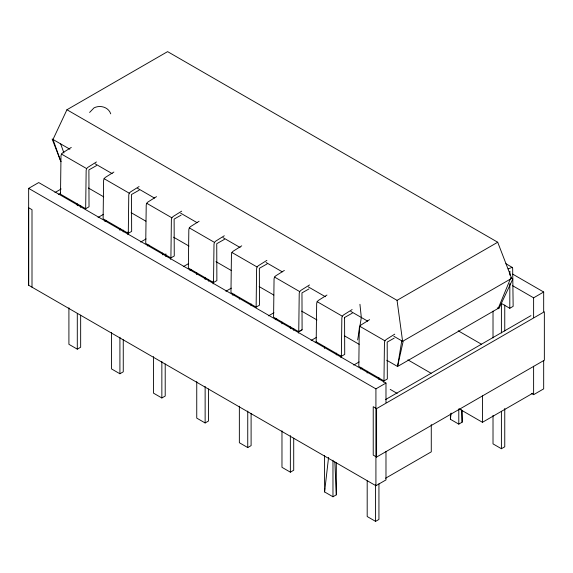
<?xml version="1.0" encoding="UTF-8"?>
<svg xmlns="http://www.w3.org/2000/svg" width="573" height="573" viewBox="0 0 573 573"><rect width="100%" height="100%" fill="white"/><g stroke="black" fill="none" stroke-linecap="round" stroke-linejoin="round"><path stroke-width="0.86" d="M385.98 451.481L385.98 479.916L375.917 485.725L28.65 285.232L28.65 188.374L38.713 182.565L385.98 383.058L385.98 402.604M341.021 357.667L341.021 355.883M501.404 332.942L501.404 303.439L509.791 308.281L509.834 283.585M71.274 147.44L62.686 152.819L61.476 154.08L60.989 155.749L60.509 194.197L85.671 208.722L86.158 170.281L86.645 168.605L87.848 167.345L96.443 161.966M113.891 172.043L105.296 177.422L104.093 178.676L103.606 180.352L103.119 218.8L128.288 233.326L128.775 194.877L129.262 193.208L130.465 191.948L139.06 186.569M156.508 196.639L147.913 202.018L146.709 203.279L146.222 204.948L145.735 243.396L170.904 257.922L171.384 219.48L171.871 217.804L173.082 216.544L181.67 211.165M199.118 221.242L190.523 226.621L189.319 227.875L188.832 229.551L188.352 267.999L213.514 282.525L214.001 244.077L214.488 242.408L215.692 241.147L224.287 235.768M241.734 245.838L233.139 251.218L231.936 252.478L231.449 254.154L230.962 292.595L256.131 307.121L256.611 268.68L257.098 267.004L258.308 265.743L266.903 260.364M326.961 295.038L318.366 300.424L317.163 301.677L316.676 303.353L316.189 341.795L341.358 356.32L341.845 317.879L342.332 316.203L343.535 314.949L352.13 309.57M369.578 319.641L360.983 325.02L359.772 326.281L359.285 327.949L358.805 366.398L383.974 380.923L384.454 342.482L384.941 340.806L386.145 339.545L394.74 334.166M509.884 275.155L509.927 271.244L509.39 271.559M324.733 488.354L324.583 491.928L332.97 496.77L336.322 494.828L336.322 462.769M450.593 414.823L450.407 419.286L458.794 424.127L462.146 422.186L462.146 410.612M328.573 457.376L324.583 491.928L324.583 455.406M451.123 413.083L450.407 419.286L450.407 413.942M357.652 339.947L361.319 317.485L359.944 304.306M401.752 340.828L397.562 366.491L386.761 360.259M284.351 270.442L275.756 275.821L274.546 277.074L274.059 278.75L273.579 317.198L298.748 331.724L302.1 329.79L301.964 292.903L308.954 288.942M309.513 284.967L300.918 290.346L299.715 291.607L299.228 293.276L298.748 331.724L302.1 329.783M510.486 278.636L498.216 308.381L397.562 366.491L403.091 341.601L393.859 336.272M66.941 109.744L397.053 300.352L402.611 341.336L511.653 278.378L497.708 242.236L167.603 51.627L66.941 109.744L52.995 139.461L60.838 161.557M89.61 112.437L94.015 107.882C100.053 104.759 108.505 107.051 110.732 113.848M315.229 342.611L316.59 341.501M54.972 192.549L61.168 188.968M58.331 194.483L60.652 193.144M85.671 208.722L89.03 206.789L88.894 169.902L96.615 165.525M98.062 217.454L103.477 214.331M104.773 221.328L106.32 220.433M128.288 233.326L131.647 231.385L131.511 194.505L139.232 190.129M140.679 242.057L146.086 238.934M147.383 245.932L148.93 245.036M170.904 257.922L174.256 255.988L174.12 219.101L181.111 215.147M183.288 266.66L188.696 263.537M190 270.535L191.547 269.639M68.91 307.801L68.91 344.316L77.298 349.158L80.657 347.224L80.657 315.157M213.514 282.525L216.873 280.584L216.737 243.704L224.458 239.328M225.898 291.256L231.313 288.133M232.609 295.131L234.156 294.243M111.527 332.404L111.527 368.919L119.915 373.761L123.267 371.82L123.267 339.76M256.131 307.121L259.49 305.187L259.354 268.307L267.075 263.931M268.508 315.859L273.923 312.736M275.219 319.734L276.766 318.846M153.464 356.614L153.464 393.128L161.851 397.977L165.21 396.036L165.21 363.977M311.125 340.462L316.532 337.339M397.053 300.352L497.708 242.236M196.747 381.604L196.747 418.118L205.134 422.96L208.493 421.026L208.493 388.96M341.358 356.327L344.717 354.386L344.581 317.506L352.302 313.13M353.734 365.065L359.142 361.943M360.446 368.94L361.993 368.045M239.356 406.207L239.356 442.721L247.744 447.563L251.103 445.629L251.103 413.563M383.974 380.923L387.327 378.989L387.19 342.102L394.181 338.149M509.791 308.281L513.15 306.347L512.663 268.458L512.176 267.347L505.887 263.716M28.65 188.374L375.917 388.866L385.98 383.058M512.685 285.741L533.613 297.824L543.677 292.008L543.677 311.562M385.6 399.546L530.942 315.637M376.59 408.628L544.35 311.769L544.35 360.202L376.59 457.053L373.231 455.12L373.231 406.687L376.59 408.628L376.59 457.053M281.973 430.81L281.973 467.324L290.361 472.166L293.713 470.232L293.713 438.166M385.593 478.219L431.276 451.846L431.276 424.55M459.202 408.886L482.445 422.301L532.775 393.25M531.286 393.336L533.613 394.682L543.677 388.866L543.677 360.431M367.193 480.897L367.193 516.524L375.58 521.373L378.939 519.432L378.939 483.805M493.016 415.382L493.016 443.882L501.404 448.731L504.756 446.79L504.756 408.492M508.122 268.895L512.176 267.347M512.67 274.109L543.677 292.008M510.507 277.697L512.814 279.03L498.832 308.74L497.3 307.851M458.214 330.807L481.442 344.215M69.863 149.202L52.136 138.981L60.881 161.579M95.161 163.814L112.172 173.64M137.57 188.302L154.502 198.079M180.667 213.185L197.133 222.689M222.997 237.623L240.066 247.486M266.101 262.506L282.26 271.838M308.303 286.887L325.364 296.721M350.762 311.383L367.694 321.159M61.476 154.08L86.645 168.605M104.093 178.676L129.262 193.208M146.709 203.279L171.871 217.804M189.319 227.875L214.488 242.408M231.936 252.478L257.098 267.004M274.546 277.074L299.715 291.607M317.163 301.677L342.332 316.203M359.772 326.281L384.941 340.806M407.883 359.865L431.111 373.274M88.371 187.987L103.706 196.84M131.124 212.669L145.9 221.199M173.547 237.165L188.975 246.068M215.971 261.653L231.399 270.563M259.168 286.593L273.822 295.059M301.591 311.089L316.955 319.956M344.566 335.9L359.142 344.316M390.213 389.389L397.182 393.415M60.695 143.916L63.94 153.034M461.594 409.745L462.146 422.186M334.861 461.945L336.322 494.828M344.581 317.506L344.581 318.122M533.613 297.824L533.613 317.37M533.613 366.247L533.613 394.682M504.756 305.08L504.756 331.008M501.404 411.321L501.404 448.731M493.016 311.118L493.016 337.934M482.445 395.886L482.445 422.301M458.794 408.986L458.794 424.127M383.466 380.393L383.466 382.17M378.939 377.722L378.939 379.512M375.917 388.866L375.917 485.725M375.58 484.851L375.58 521.373M367.193 371.24L367.193 373.03M336.322 353.118L336.322 354.909M332.97 460.248L332.97 496.77M324.583 346.636L324.576 348.427M298.411 331.287L298.411 333.063M293.713 328.522L293.713 330.306M290.353 326.882L290.353 328.673M290.361 435.652L290.361 472.166M281.966 322.04L281.966 323.824M251.096 303.919L251.096 305.71M247.744 411.049L247.744 447.563M239.356 297.437L239.356 299.228M213.185 281.193L213.185 283.864M208.486 279.323L208.486 281.107M205.127 277.683L205.127 279.466M205.134 386.446L205.134 422.96M196.74 272.841L196.74 274.625M170.575 257.478L170.575 259.261M165.869 253.825L165.869 256.511M162.51 253.08L162.51 254.87M161.851 361.456L161.851 397.977M127.965 231.986L127.965 234.658M123.252 230.124L123.252 231.907M119.9 228.484L119.9 230.267M119.915 337.246L119.915 373.761M80.643 205.521L80.643 207.311M77.283 203.881L77.283 205.671M77.298 313.531L77.298 349.158M32.002 287.173L32.002 209.682L28.65 207.748L28.65 285.232"/></g></svg>
